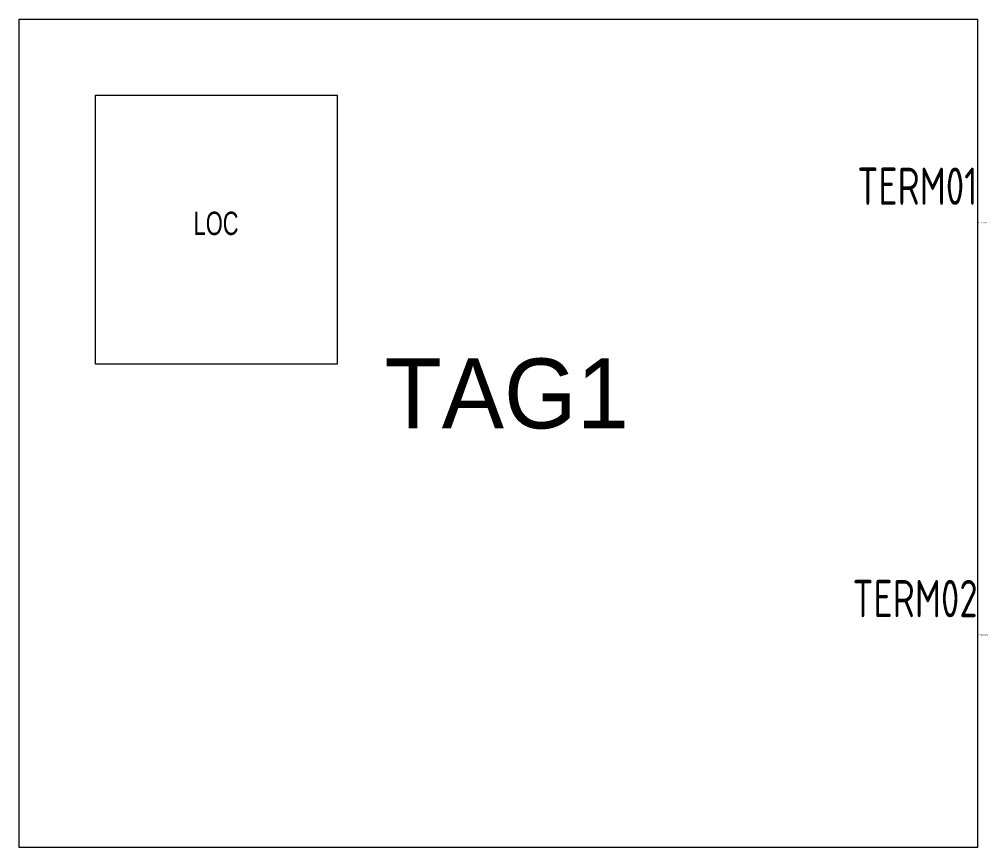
# Model space of a CAD drawing. Extents: x 0 to 51.8, y -44.4 to 0.
import ezdxf
from ezdxf.enums import TextEntityAlignment as Align

# ---------------------------------------------------------------- set-up
doc = ezdxf.new("R2010")
doc.units = 0
doc.header["$LTSCALE"] = 10
doc.styles.add('WD', font='txt')
doc.styles.add('WD_IEC', font='ISOCP2.shx', dxfattribs={"width": 0.9, "height": 4})

msp = doc.modelspace()

# ---------------------------------------------------------------- linework, layer by layer
for points in [[(0, 0), (51.396, 0), (51.396, -44.425), (0, -44.425)], [(4.079, -4.076), (17.046, -4.076), (17.046, -18.493), (4.079, -18.493)]]:
    msp.add_lwpolyline(points, close=True)

# ---------------------------------------------------------------- texts
at = {"style": 'WD_IEC', "width": 0.8}
for tag, p in [('TERM01', (51.396, -9.95)), ('TERM02', (51.396, -32.066))]:
    msp.add_attdef(tag, text='', height=2, dxfattribs=at).set_placement(p, align=Align.RIGHT)
at = {"style": 'WD', "width": 0.7}
msp.add_attdef('LOC', text='', height=1.25, dxfattribs=at).set_placement((10.553, -11.567), align=Align.CENTER)
at = {"style": 'WD_IEC', "flags": 1}
for tag, p in [('X1TERM01', (51.396, -10.95)), ('X1TERM02', (51.396, -33.066))]:
    msp.add_attdef(tag, p, '', height=0.08, dxfattribs=at)
at = {"style": 'WD'}
msp.add_attdef('TAG1', text='PW', height=3.75, dxfattribs=at).set_placement((26.138, -21.94), align=Align.CENTER)

doc.saveas('drawing.dxf')
